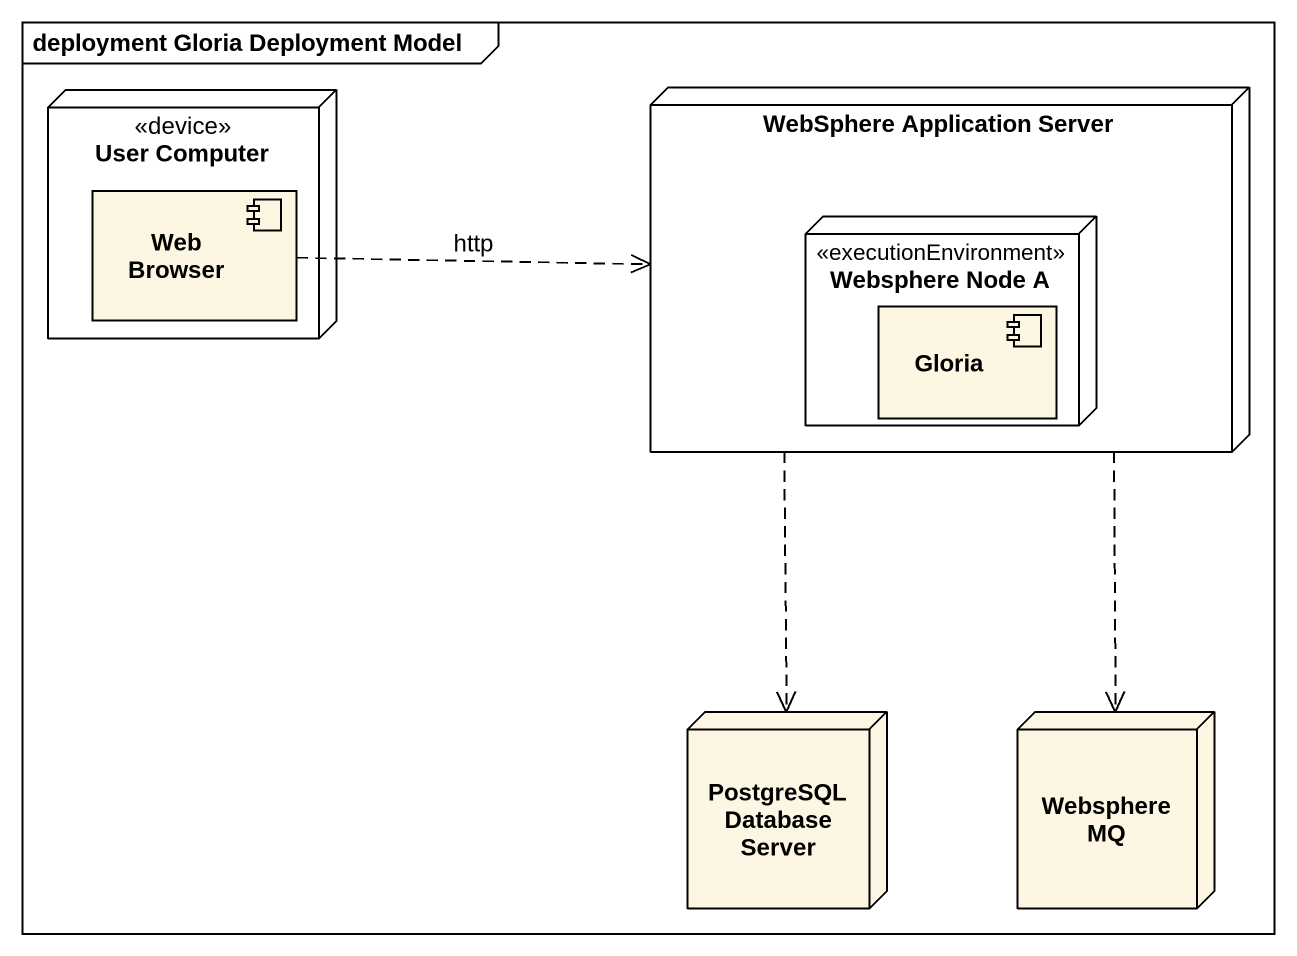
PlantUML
@startuml
mainframe deployment Gloria Deployment Model
node "User Computer" as User_Computer <<device>> {
  component "Web Browser" as Web_Browser
}
node "WebSphere Application Server" as WebSphere_Application_Server {
  node "Websphere Node A" as Websphere_Node_A <<executionEnvironment>> {
    component Gloria
  }
}
node "PostgreSQL Database Server" as PostgreSQL_Database_Server
node "Websphere MQ" as Websphere_MQ
WebSphere_Application_Server ..> PostgreSQL_Database_Server
WebSphere_Application_Server ..> Websphere_MQ
Web_Browser .right.> WebSphere_Application_Server : http
@enduml
